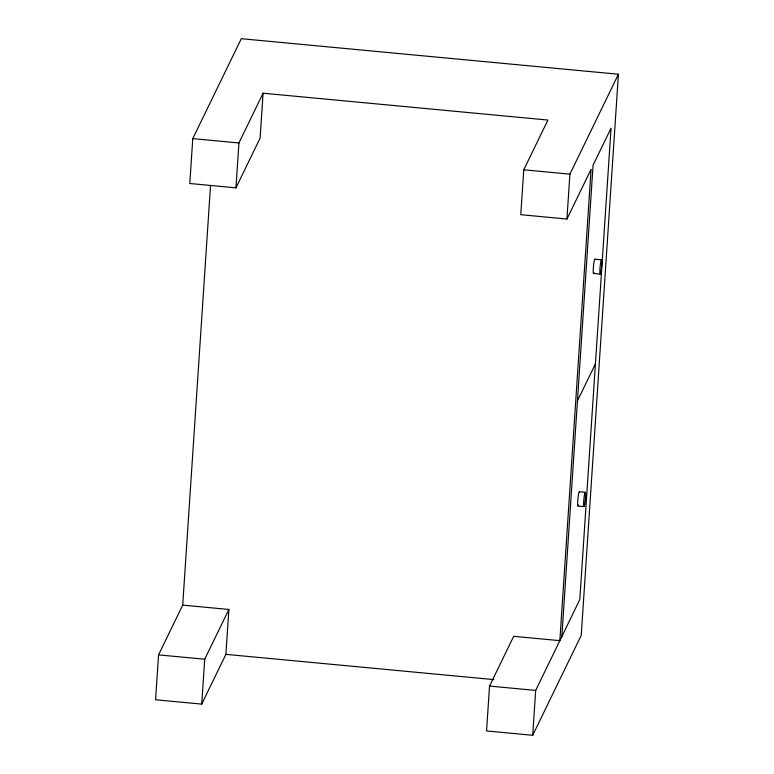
<?xml version="1.0" encoding="UTF-8"?>
<svg xmlns="http://www.w3.org/2000/svg" width="774" height="774" viewBox="0 0 774 774"><rect width="100%" height="100%" fill="white"/><g stroke="black" fill="none" stroke-linecap="round" stroke-linejoin="round"><path stroke-width="1.16" d="M158.554 654.881L155.574 699.764L201.733 704.108L225.892 654.349L228.872 609.467L182.712 605.113L158.554 654.881L204.704 659.225L228.872 609.467M192.774 138.623L189.794 183.496L235.954 187.85L260.112 138.091L263.092 93.209L547.915 120.047L523.756 169.806L520.776 214.688L566.936 219.042L591.094 169.283L559.844 640.659L513.694 636.305L489.526 686.074L486.556 730.946L532.706 735.3L581.226 635.377L618.426 74.236L241.294 38.7L192.774 138.623L238.924 142.967L263.092 93.209M182.712 605.113L210.528 185.576M201.733 704.108L204.704 659.225M235.954 187.85L238.924 142.967M532.706 735.3L535.685 690.418L579.803 599.55L611.054 128.174L593.068 165.21L561.827 636.586M566.936 219.042L569.906 174.16L618.426 74.236M577.443 400.893L595.429 363.857M523.756 169.806L569.906 174.16M594.877 259.203L601.495 259.822M593.542 273.474L600.16 274.102M579.329 491.732L585.241 492.293M577.994 506.012L583.896 506.573M225.892 654.349L493.889 679.601M489.526 686.074L535.685 690.418M578.449 505.074A7.169 0.735 -84.6 0 1 577.849 499.772A7.169 0.735 -84.6 0 1 579.494 491.993M593.997 272.535A7.169 0.735 -84.6 0 1 593.397 267.233A7.169 0.735 -84.6 0 1 595.051 259.454M600.876 272.032A7.169 0.735 -84.6 0 0 601.659 260.074A7.169 0.735 -84.6 0 0 599.947 268.772A7.169 0.735 -84.6 0 0 600.876 272.032M584.612 504.503A7.169 0.735 -84.6 0 0 585.405 492.545A7.169 0.735 -84.6 0 0 583.693 501.242A7.169 0.735 -84.6 0 0 584.612 504.503"/></g></svg>
